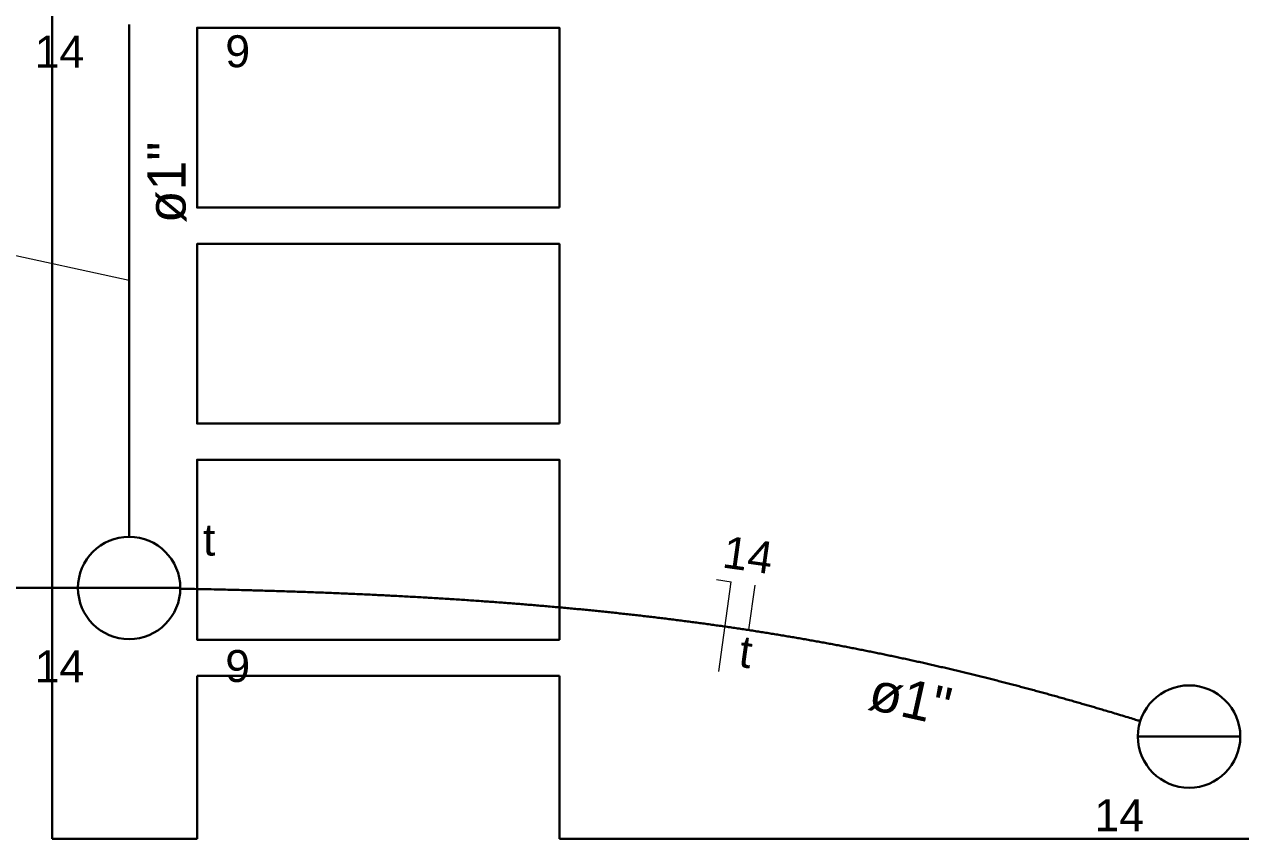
# Model space of a CAD drawing. Header units: millimetres. Extents: x 0 to 55.3, y 20.8 to 61.4.
# Drawn here: x 6.723 to 10.081, y 24.075 to 26.323 of the extents above; entities that cross this region are included whole.
import ezdxf

# ---------------------------------------------------------------- set-up
doc = ezdxf.new("R2010")
doc.units = ezdxf.units.MM
doc.linetypes.add('Dashed', pattern=[0.75, 0.5, -0.25])
for name, color, linetype, lineweight in [('ARQ_-_CALÇADA', 1, 'Continuous', 30), ('EL-Condutos', 4, 'Continuous', 30), ('EL-Fios', 2, 'Continuous', 20), ('EL-Textos_condutos', 2, 'Continuous', 20), ('EL-Textos_fios', 2, 'Continuous', 20), ('EL-Textos_pontos', 2, 'Continuous', 30), ('P-SIMBOL', 3, 'Continuous', 30)]:
    doc.layers.add(name, color=color, linetype=linetype, lineweight=lineweight)
doc.styles.add('Arial', font='Arial')

msp = doc.modelspace()

# ---------------------------------------------------------------- linework, layer by layer
at = {"layer": 'ARQ_-_CALÇADA'}
for p, q in [((6.800002, 29.075499), (6.800002, 24.075499)), ((8.200002, 24.524499), (7.200002, 24.524499)), ((7.200002, 24.524499), (7.200002, 24.075499)), ((8.200002, 24.075499), (8.200002, 24.524499)), ((7.200002, 24.075499), (6.800002, 24.075499)), ((8.200002, 24.075499), (15.000002, 24.075499))]:
    msp.add_line(p, q, dxfattribs=at)
at = {"layer": 'ARQ_-_CALÇADA', "flags": 128}
for points in [[(8.200002, 25.816999), (7.200002, 25.816999), (7.200002, 26.313499), (8.200002, 26.313499), (8.200002, 25.816999)], [(8.200002, 25.220999), (7.200002, 25.220999), (7.200002, 25.716999), (8.200002, 25.716999), (8.200002, 25.220999)], [(8.200002, 24.624499), (7.200002, 24.624499), (7.200002, 25.120999), (8.200002, 25.120999), (8.200002, 24.624499)]]:
    msp.add_lwpolyline(points, close=True, dxfattribs=at)
at = {"layer": 'EL-Condutos', "linetype": 'Dashed', "ltscale": 7, "flags": 128}
for points in [[(7.012302, 24.908795), (7.012302, 24.90907), (7.012302, 24.909872), (7.012302, 24.911164), (7.012302, 24.912911), (7.012302, 24.915077), (7.012302, 24.917626), (7.012302, 24.920522), (7.012302, 24.92373), (7.012302, 24.927213), (7.012302, 24.930935), (7.012302, 24.934861), (7.012302, 24.938955), (7.012302, 24.943181), (7.012302, 24.947503), (7.012302, 24.951885), (7.012302, 24.956292), (7.012302, 24.960687), (7.012302, 24.965034), (7.012302, 24.969298), (7.012302, 24.973444), (7.012302, 24.977221), (7.012302, 24.980869), (7.012302, 24.984397), (7.012302, 24.987813), (7.012302, 24.991126), (7.012302, 24.994346), (7.012302, 24.997479), (7.012302, 25.000537), (7.012302, 25.003527), (7.012302, 25.006457), (7.012302, 25.009338), (7.012302, 25.012178), (7.012302, 25.014985), (7.012302, 25.017769), (7.012302, 25.020538), (7.012302, 25.0233), (7.012302, 25.026066), (7.012302, 25.028843), (7.012302, 25.031641), (7.012302, 25.034468), (7.012302, 25.037172), (7.012302, 25.039908), (7.012302, 25.042674), (7.012302, 25.045467), (7.012302, 25.048286), (7.012302, 25.051127), (7.012302, 25.05399), (7.012302, 25.056871), (7.012302, 25.059769), (7.012302, 25.062682), (7.012302, 25.065607), (7.012302, 25.068542), (7.012302, 25.071485), (7.012302, 25.074433), (7.012302, 25.077386), (7.012302, 25.08034), (7.012302, 25.083293), (7.012302, 25.086243), (7.012302, 25.089189), (7.012302, 25.092127), (7.012302, 25.094898), (7.012302, 25.097662), (7.012302, 25.100419), (7.012302, 25.103168), (7.012302, 25.105912), (7.012302, 25.10865), (7.012302, 25.111382), (7.012302, 25.11411), (7.012302, 25.116834), (7.012302, 25.119554), (7.012302, 25.122272), (7.012302, 25.124987), (7.012302, 25.127699), (7.012302, 25.130411), (7.012302, 25.133121), (7.012302, 25.135831), (7.012302, 25.138542), (7.012302, 25.141253), (7.012302, 25.143965), (7.012302, 25.146679), (7.012302, 25.149253), (7.012302, 25.151829), (7.012302, 25.154407), (7.012302, 25.156987), (7.012302, 25.159568), (7.012302, 25.162151), (7.012302, 25.164735), (7.012302, 25.16732), (7.012302, 25.169906), (7.012302, 25.172493), (7.012302, 25.175081), (7.012302, 25.177669), (7.012302, 25.180258), (7.012302, 25.182847), (7.012302, 25.185437), (7.012302, 25.188026), (7.012302, 25.190616), (7.012302, 25.193205), (7.012302, 25.195794), (7.012302, 25.198383), (7.012302, 25.200841), (7.012302, 25.203299), (7.012302, 25.205757), (7.012302, 25.208214), (7.012302, 25.210671), (7.012302, 25.213127), (7.012302, 25.215583), (7.012302, 25.218039), (7.012302, 25.220494), (7.012302, 25.22295), (7.012302, 25.225405), (7.012302, 25.22786), (7.012302, 25.230315), (7.012302, 25.232769), (7.012302, 25.235224), (7.012302, 25.237679), (7.012302, 25.240134), (7.012302, 25.242588), (7.012302, 25.245043), (7.012302, 25.247498), (7.012302, 25.249837), (7.012302, 25.252175), (7.012302, 25.254514), (7.012302, 25.256853), (7.012302, 25.259192), (7.012302, 25.261531), (7.012302, 25.26387), (7.012302, 25.26621), (7.012302, 25.268549), (7.012302, 25.270888), (7.012302, 25.273228), (7.012302, 25.275567), (7.012302, 25.277907), (7.012302, 25.280246), (7.012302, 25.282586), (7.012302, 25.284925), (7.012302, 25.287265), (7.012302, 25.289604), (7.012302, 25.291944), (7.012302, 25.294283), (7.012302, 25.296519), (7.012302, 25.298755), (7.012302, 25.300991), (7.012302, 25.303226), (7.012302, 25.305462), (7.012302, 25.307698), (7.012302, 25.309934), (7.012302, 25.312169), (7.012302, 25.314405), (7.012302, 25.316641), (7.012302, 25.318876), (7.012302, 25.321112), (7.012302, 25.323348), (7.012302, 25.325583), (7.012302, 25.327819), (7.012302, 25.330054), (7.012302, 25.33229), (7.012302, 25.334526), (7.012302, 25.336761), (7.012302, 25.338997), (7.012302, 25.341142), (7.012302, 25.343287), (7.012302, 25.345432), (7.012302, 25.347577), (7.012302, 25.349722), (7.012302, 25.351867), (7.012302, 25.354012), (7.012302, 25.356158), (7.012302, 25.358303), (7.012302, 25.360448), (7.012302, 25.362593), (7.012302, 25.364738), (7.012302, 25.366883), (7.012302, 25.369028), (7.012302, 25.371173), (7.012302, 25.373318), (7.012302, 25.375463), (7.012302, 25.377608), (7.012302, 25.379754), (7.012302, 25.381899), (7.012302, 25.383966), (7.012302, 25.386034), (7.012302, 25.388101), (7.012302, 25.390168), (7.012302, 25.392236), (7.012302, 25.394303), (7.012302, 25.396371), (7.012302, 25.398438), (7.012302, 25.400505), (7.012302, 25.402573), (7.012302, 25.40464), (7.012302, 25.406708), (7.012302, 25.408775), (7.012302, 25.410842), (7.012302, 25.41291), (7.012302, 25.414977), (7.012302, 25.417045), (7.012302, 25.419112), (7.012302, 25.42118), (7.012302, 25.423247), (7.012302, 25.42525), (7.012302, 25.427252), (7.012302, 25.429255), (7.012302, 25.431258), (7.012302, 25.43326), (7.012302, 25.435263), (7.012302, 25.437266), (7.012302, 25.439268), (7.012302, 25.441271), (7.012302, 25.443274), (7.012302, 25.445276), (7.012302, 25.447279), (7.012302, 25.449282), (7.012302, 25.451285), (7.012302, 25.453287), (7.012302, 25.45529), (7.012302, 25.457293), (7.012302, 25.459295), (7.012302, 25.461298), (7.012302, 25.463301), (7.012302, 25.465252), (7.012302, 25.467203), (7.012302, 25.469153), (7.012302, 25.471104), (7.012302, 25.473055), (7.012302, 25.475006), (7.012302, 25.476957), (7.012302, 25.478908), (7.012302, 25.480859), (7.012302, 25.48281), (7.012302, 25.484761), (7.012302, 25.486712), (7.012302, 25.488663), (7.012302, 25.490613), (7.012302, 25.492564), (7.012302, 25.494515), (7.012302, 25.496466), (7.012302, 25.498417), (7.012302, 25.500368), (7.012302, 25.502319), (7.012302, 25.504231), (7.012302, 25.506143), (7.012302, 25.508055), (7.012302, 25.509967), (7.012302, 25.511879), (7.012302, 25.513791), (7.012302, 25.515703), (7.012302, 25.517615), (7.012302, 25.519528), (7.012302, 25.52144), (7.012302, 25.523352), (7.012302, 25.525264), (7.012302, 25.527176), (7.012302, 25.529088), (7.012302, 25.531), (7.012302, 25.532912), (7.012302, 25.534824), (7.012302, 25.536736), (7.012302, 25.538648), (7.012302, 25.54056), (7.012302, 25.542447), (7.012302, 25.544333), (7.012302, 25.546219), (7.012302, 25.548105), (7.012302, 25.549991), (7.012302, 25.551877), (7.012302, 25.553764), (7.012302, 25.55565), (7.012302, 25.557536), (7.012302, 25.559422), (7.012302, 25.561308), (7.012302, 25.563195), (7.012302, 25.565081), (7.012302, 25.566967), (7.012302, 25.568853), (7.012302, 25.570739), (7.012302, 25.572626), (7.012302, 25.574512), (7.012302, 25.576398), (7.012302, 25.578284), (7.012302, 25.580157), (7.012302, 25.582031), (7.012302, 25.583904), (7.012302, 25.585777), (7.012302, 25.58765), (7.012302, 25.589524), (7.012302, 25.591397), (7.012302, 25.59327), (7.012302, 25.595143), (7.012302, 25.597016), (7.012302, 25.59889), (7.012302, 25.600763), (7.012302, 25.602636), (7.012302, 25.604509), (7.012302, 25.606383), (7.012302, 25.608256), (7.012302, 25.610129), (7.012302, 25.612002), (7.012302, 25.613876), (7.012302, 25.615749), (7.012302, 25.617622), (7.012302, 25.619495), (7.012302, 25.621369), (7.012302, 25.623242), (7.012302, 25.625115), (7.012302, 25.626988), (7.012302, 25.628862), (7.012302, 25.630735), (7.012302, 25.632608), (7.012302, 25.634481), (7.012302, 25.636355), (7.012302, 25.638228), (7.012302, 25.640101), (7.012302, 25.641974), (7.012302, 25.643848), (7.012302, 25.645721), (7.012302, 25.647594), (7.012302, 25.649467), (7.012302, 25.65134), (7.012302, 25.653214), (7.012302, 25.6551), (7.012302, 25.656986), (7.012302, 25.658872), (7.012302, 25.660758), (7.012302, 25.662645), (7.012302, 25.664531), (7.012302, 25.666417), (7.012302, 25.668303), (7.012302, 25.670189), (7.012302, 25.672076), (7.012302, 25.673962), (7.012302, 25.675848), (7.012302, 25.677734), (7.012302, 25.67962), (7.012302, 25.681506), (7.012302, 25.683393), (7.012302, 25.685279), (7.012302, 25.687165), (7.012302, 25.689051), (7.012302, 25.690937), (7.012302, 25.692849), (7.012302, 25.694762), (7.012302, 25.696674), (7.012302, 25.698586), (7.012302, 25.700498), (7.012302, 25.70241), (7.012302, 25.704322), (7.012302, 25.706234), (7.012302, 25.708146), (7.012302, 25.710058), (7.012302, 25.71197), (7.012302, 25.713882), (7.012302, 25.715794), (7.012302, 25.717706), (7.012302, 25.719619), (7.012302, 25.721531), (7.012302, 25.723443), (7.012302, 25.725355), (7.012302, 25.727267), (7.012302, 25.729179), (7.012302, 25.73113), (7.012302, 25.733081), (7.012302, 25.735032), (7.012302, 25.736983), (7.012302, 25.738933), (7.012302, 25.740884), (7.012302, 25.742835), (7.012302, 25.744786), (7.012302, 25.746737), (7.012302, 25.748688), (7.012302, 25.750639), (7.012302, 25.75259), (7.012302, 25.754541), (7.012302, 25.756492), (7.012302, 25.758443), (7.012302, 25.760393), (7.012302, 25.762344), (7.012302, 25.764295), (7.012302, 25.766246), (7.012302, 25.768197), (7.012302, 25.7702), (7.012302, 25.772202), (7.012302, 25.774205), (7.012302, 25.776208), (7.012302, 25.778211), (7.012302, 25.780213), (7.012302, 25.782216), (7.012302, 25.784219), (7.012302, 25.786221), (7.012302, 25.788224), (7.012302, 25.790227), (7.012302, 25.792229), (7.012302, 25.794232), (7.012302, 25.796235), (7.012302, 25.798237), (7.012302, 25.80024), (7.012302, 25.802243), (7.012302, 25.804246), (7.012302, 25.806248), (7.012302, 25.808251), (7.012302, 25.810318), (7.012302, 25.812386), (7.012302, 25.814453), (7.012302, 25.816521), (7.012302, 25.818588), (7.012302, 25.820655), (7.012302, 25.822723), (7.012302, 25.82479), (7.012302, 25.826858), (7.012302, 25.828925), (7.012302, 25.830992), (7.012302, 25.83306), (7.012302, 25.835127), (7.012302, 25.837195), (7.012302, 25.839262), (7.012302, 25.841329), (7.012302, 25.843397), (7.012302, 25.845464), (7.012302, 25.847532), (7.012302, 25.849599), (7.012302, 25.851744), (7.012302, 25.853889), (7.012302, 25.856034), (7.012302, 25.85818), (7.012302, 25.860325), (7.012302, 25.86247), (7.012302, 25.864615), (7.012302, 25.86676), (7.012302, 25.868905), (7.012302, 25.87105), (7.012302, 25.873195), (7.012302, 25.87534), (7.012302, 25.877485), (7.012302, 25.87963), (7.012302, 25.881776), (7.012302, 25.883921), (7.012302, 25.886066), (7.012302, 25.888211), (7.012302, 25.890356), (7.012302, 25.892501), (7.012302, 25.894736), (7.012302, 25.896972), (7.012302, 25.899208), (7.012302, 25.901443), (7.012302, 25.903679), (7.012302, 25.905915), (7.012302, 25.90815), (7.012302, 25.910386), (7.012302, 25.912622), (7.012302, 25.914857), (7.012302, 25.917093), (7.012302, 25.919329), (7.012302, 25.921564), (7.012302, 25.9238), (7.012302, 25.926036), (7.012302, 25.928271), (7.012302, 25.930507), (7.012302, 25.932743), (7.012302, 25.934979), (7.012302, 25.937215), (7.012302, 25.939554), (7.012302, 25.941894), (7.012302, 25.944233), (7.012302, 25.946573), (7.012302, 25.948912), (7.012302, 25.951252), (7.012302, 25.953591), (7.012302, 25.955931), (7.012302, 25.95827), (7.012302, 25.96061), (7.012302, 25.962949), (7.012302, 25.965288), (7.012302, 25.967627), (7.012302, 25.969967), (7.012302, 25.972306), (7.012302, 25.974645), (7.012302, 25.976984), (7.012302, 25.979323), (7.012302, 25.981661), (7.012302, 25.984), (7.012302, 25.986455), (7.012302, 25.98891), (7.012302, 25.991364), (7.012302, 25.993819), (7.012302, 25.996274), (7.012302, 25.998728), (7.012302, 26.001183), (7.012302, 26.003638), (7.012302, 26.006093), (7.012302, 26.008548), (7.012302, 26.011003), (7.012302, 26.013459), (7.012302, 26.015915), (7.012302, 26.018371), (7.012302, 26.020827), (7.012302, 26.023284), (7.012302, 26.025741), (7.012302, 26.028199), (7.012302, 26.030656), (7.012302, 26.033115), (7.012302, 26.035704), (7.012302, 26.038293), (7.012302, 26.040882), (7.012302, 26.043471), (7.012302, 26.046061), (7.012302, 26.04865), (7.012302, 26.05124), (7.012302, 26.053828), (7.012302, 26.056417), (7.012302, 26.059005), (7.012302, 26.061592), (7.012302, 26.064178), (7.012302, 26.066763), (7.012302, 26.069347), (7.012302, 26.071929), (7.012302, 26.074511), (7.012302, 26.07709), (7.012302, 26.079669), (7.012302, 26.082245), (7.012302, 26.084819), (7.012302, 26.087533), (7.012302, 26.090245), (7.012302, 26.092956), (7.012302, 26.095667), (7.012302, 26.098377), (7.012302, 26.101087), (7.012302, 26.103798), (7.012302, 26.106511), (7.012302, 26.109226), (7.012302, 26.111943), (7.012302, 26.114664), (7.012302, 26.117388), (7.012302, 26.120115), (7.012302, 26.122848), (7.012302, 26.125586), (7.012302, 26.128329), (7.012302, 26.131079), (7.012302, 26.133836), (7.012302, 26.136599), (7.012302, 26.139371), (7.012302, 26.142309), (7.012302, 26.145255), (7.012302, 26.148205), (7.012302, 26.151158), (7.012302, 26.154112), (7.012302, 26.157064), (7.012302, 26.160013), (7.012302, 26.162956), (7.012302, 26.165891), (7.012302, 26.168816), (7.012302, 26.171728), (7.012302, 26.174626), (7.012302, 26.177508), (7.012302, 26.180371), (7.012302, 26.183212), (7.012302, 26.186031), (7.012302, 26.188824), (7.012302, 26.191589), (7.012302, 26.194326), (7.012302, 26.19703), (7.012302, 26.199857), (7.012302, 26.202654), (7.012302, 26.205432), (7.012302, 26.208197), (7.012302, 26.21096), (7.012302, 26.213729), (7.012302, 26.216513), (7.012302, 26.21932), (7.012302, 26.22216), (7.012302, 26.22504), (7.012302, 26.227971), (7.012302, 26.230961), (7.012302, 26.234018), (7.012302, 26.237152), (7.012302, 26.240371), (7.012302, 26.243685), (7.012302, 26.247101), (7.012302, 26.250628), (7.012302, 26.254277), (7.012302, 26.258054), (7.012302, 26.262199), (7.012302, 26.266464), (7.012302, 26.270811), (7.012302, 26.275206), (7.012302, 26.279612), (7.012302, 26.283995), (7.012302, 26.288317), (7.012302, 26.292542), (7.012302, 26.296636), (7.012302, 26.300562), (7.012302, 26.304285), (7.012302, 26.307768), (7.012302, 26.310975), (7.012302, 26.313872), (7.012302, 26.316421), (7.012302, 26.318587), (7.012302, 26.320334), (7.012302, 26.321626), (7.012302, 26.322428), (7.012302, 26.322703)], [(0.448443, 24.767485), (0.44921, 24.767486), (0.451445, 24.767487), (0.45505, 24.76749), (0.459925, 24.767493), (0.46597, 24.767498), (0.473088, 24.767503), (0.481178, 24.767509), (0.490143, 24.767515), (0.499882, 24.767522), (0.510298, 24.76753), (0.52129, 24.767537), (0.532759, 24.767546), (0.544608, 24.767554), (0.556736, 24.767563), (0.569045, 24.767571), (0.581435, 24.76758), (0.593808, 24.767589), (0.606064, 24.767597), (0.618105, 24.767605), (0.629831, 24.767613), (0.641504, 24.767621), (0.652765, 24.767629), (0.663643, 24.767636), (0.674165, 24.767642), (0.684358, 24.767649), (0.694251, 24.767655), (0.703871, 24.767661), (0.713247, 24.767667), (0.722405, 24.767672), (0.731374, 24.767678), (0.740181, 24.767683), (0.748855, 24.767688), (0.757422, 24.767693), (0.765911, 24.767697), (0.77435, 24.767702), (0.782766, 24.767707), (0.791187, 24.767711), (0.79964, 24.767716), (0.808155, 24.76772), (0.816757, 24.767725), (0.825713, 24.76773), (0.834785, 24.767734), (0.843963, 24.767739), (0.85324, 24.767744), (0.86261, 24.767749), (0.872063, 24.767754), (0.881592, 24.767759), (0.89119, 24.767763), (0.900848, 24.767768), (0.910559, 24.767773), (0.920315, 24.767778), (0.930108, 24.767783), (0.939931, 24.767788), (0.949776, 24.767793), (0.959635, 24.767797), (0.9695, 24.767802), (0.979364, 24.767807), (0.989219, 24.767811), (0.999057, 24.767816), (1.00887, 24.767821), (1.018897, 24.767825), (1.028893, 24.76783), (1.03886, 24.767834), (1.048798, 24.767838), (1.058711, 24.767843), (1.068601, 24.767847), (1.078469, 24.767851), (1.088319, 24.767855), (1.098151, 24.767859), (1.107969, 24.767863), (1.117775, 24.767867), (1.12757, 24.767871), (1.137357, 24.767875), (1.147138, 24.767879), (1.156914, 24.767883), (1.166689, 24.767887), (1.176465, 24.76789), (1.186243, 24.767894), (1.196026, 24.767898), (1.205816, 24.767901), (1.215837, 24.767905), (1.225867, 24.767909), (1.235906, 24.767912), (1.245952, 24.767916), (1.256005, 24.767919), (1.266064, 24.767923), (1.27613, 24.767926), (1.286201, 24.76793), (1.296276, 24.767933), (1.306356, 24.767936), (1.316439, 24.76794), (1.326524, 24.767943), (1.336613, 24.767946), (1.346702, 24.767949), (1.356793, 24.767952), (1.366885, 24.767956), (1.376976, 24.767959), (1.387066, 24.767962), (1.397156, 24.767965), (1.407243, 24.767968), (1.417535, 24.767971), (1.427824, 24.767974), (1.438111, 24.767977), (1.448396, 24.76798), (1.458678, 24.767982), (1.468959, 24.767985), (1.479239, 24.767988), (1.489517, 24.767991), (1.499794, 24.767993), (1.510069, 24.767996), (1.520344, 24.767999), (1.530618, 24.768001), (1.540891, 24.768004), (1.551164, 24.768006), (1.561436, 24.768009), (1.571708, 24.768011), (1.581981, 24.768014), (1.592253, 24.768016), (1.602526, 24.768018), (1.612799, 24.768021), (1.623262, 24.768023), (1.633726, 24.768025), (1.64419, 24.768028), (1.654655, 24.76803), (1.66512, 24.768032), (1.675586, 24.768034), (1.686052, 24.768036), (1.696519, 24.768039), (1.706986, 24.768041), (1.717453, 24.768043), (1.72792, 24.768045), (1.738388, 24.768047), (1.748856, 24.768049), (1.759324, 24.768051), (1.769792, 24.768052), (1.78026, 24.768054), (1.790729, 24.768056), (1.801197, 24.768058), (1.811665, 24.76806), (1.822133, 24.768061), (1.832772, 24.768063), (1.84341, 24.768065), (1.854049, 24.768066), (1.864687, 24.768068), (1.875326, 24.76807), (1.885964, 24.768071), (1.896602, 24.768073), (1.90724, 24.768074), (1.917877, 24.768076), (1.928515, 24.768077), (1.939153, 24.768079), (1.94979, 24.76808), (1.960428, 24.768081), (1.971065, 24.768083), (1.981703, 24.768084), (1.99234, 24.768085), (2.002978, 24.768087), (2.013615, 24.768088), (2.024253, 24.768089), (2.03489, 24.76809), (2.045681, 24.768091), (2.056473, 24.768092), (2.067264, 24.768094), (2.078055, 24.768095), (2.088847, 24.768096), (2.099638, 24.768097), (2.11043, 24.768098), (2.121221, 24.768099), (2.132013, 24.768099), (2.142804, 24.7681), (2.153596, 24.768101), (2.164387, 24.768102), (2.175179, 24.768103), (2.18597, 24.768104), (2.196762, 24.768105), (2.207554, 24.768105), (2.218345, 24.768106), (2.229137, 24.768107), (2.239928, 24.768107), (2.25072, 24.768108), (2.261647, 24.768109), (2.272575, 24.768109), (2.283503, 24.76811), (2.29443, 24.76811), (2.305358, 24.768111), (2.316285, 24.768111), (2.327213, 24.768112), (2.33814, 24.768112), (2.349067, 24.768113), (2.359995, 24.768113), (2.370922, 24.768113), (2.38185, 24.768114), (2.392777, 24.768114), (2.403705, 24.768114), (2.414632, 24.768115), (2.42556, 24.768115), (2.436487, 24.768115), (2.447414, 24.768115), (2.458342, 24.768116), (2.469269, 24.768116), (2.480315, 24.768116), (2.491361, 24.768116), (2.502407, 24.768116), (2.513453, 24.768116), (2.524499, 24.768116), (2.535544, 24.768116), (2.54659, 24.768116), (2.557636, 24.768116), (2.568682, 24.768116), (2.579728, 24.768116), (2.590774, 24.768116), (2.601819, 24.768116), (2.612865, 24.768116), (2.623911, 24.768116), (2.634957, 24.768115), (2.646003, 24.768115), (2.657049, 24.768115), (2.668095, 24.768115), (2.67914, 24.768114), (2.690186, 24.768114), (2.701333, 24.768114), (2.71248, 24.768114), (2.723626, 24.768113), (2.734773, 24.768113), (2.745919, 24.768112), (2.757066, 24.768112), (2.768213, 24.768112), (2.779359, 24.768111), (2.790506, 24.768111), (2.801652, 24.76811), (2.812799, 24.76811), (2.823946, 24.768109), (2.835092, 24.768109), (2.846239, 24.768108), (2.857385, 24.768107), (2.868532, 24.768107), (2.879679, 24.768106), (2.890825, 24.768106), (2.901972, 24.768105), (2.913118, 24.768104), (2.924348, 24.768103), (2.935578, 24.768103), (2.946808, 24.768102), (2.958037, 24.768101), (2.969267, 24.7681), (2.980497, 24.7681), (2.991727, 24.768099), (3.002956, 24.768098), (3.014186, 24.768097), (3.025416, 24.768096), (3.036646, 24.768095), (3.047875, 24.768094), (3.059105, 24.768093), (3.070335, 24.768093), (3.081565, 24.768092), (3.092794, 24.768091), (3.104024, 24.76809), (3.115254, 24.768089), (3.126484, 24.768088), (3.137713, 24.768086), (3.149009, 24.768085), (3.160304, 24.768084), (3.171599, 24.768083), (3.182894, 24.768082), (3.19419, 24.768081), (3.205485, 24.76808), (3.21678, 24.768079), (3.228075, 24.768077), (3.239371, 24.768076), (3.250666, 24.768075), (3.261961, 24.768074), (3.273257, 24.768073), (3.284552, 24.768071), (3.295847, 24.76807), (3.307142, 24.768069), (3.318438, 24.768067), (3.329733, 24.768066), (3.341028, 24.768065), (3.352323, 24.768063), (3.363619, 24.768062), (3.374962, 24.768061), (3.386305, 24.768059), (3.397648, 24.768058), (3.408991, 24.768056), (3.420335, 24.768055), (3.431678, 24.768053), (3.443021, 24.768052), (3.454364, 24.76805), (3.465707, 24.768049), (3.47705, 24.768047), (3.488394, 24.768046), (3.499737, 24.768044), (3.51108, 24.768043), (3.522423, 24.768041), (3.533766, 24.76804), (3.54511, 24.768038), (3.556453, 24.768036), (3.567796, 24.768035), (3.579139, 24.768033), (3.590482, 24.768031), (3.601856, 24.76803), (3.613229, 24.768028), (3.624603, 24.768026), (3.635976, 24.768025), (3.64735, 24.768023), (3.658723, 24.768021), (3.670097, 24.76802), (3.68147, 24.768018), (3.692843, 24.768016), (3.704217, 24.768014), (3.71559, 24.768012), (3.726964, 24.768011), (3.738337, 24.768009), (3.749711, 24.768007), (3.761084, 24.768005), (3.772458, 24.768003), (3.783831, 24.768001), (3.795205, 24.768), (3.806578, 24.767998), (3.817952, 24.767996), (3.829338, 24.767994), (3.840724, 24.767992), (3.85211, 24.76799), (3.863496, 24.767988), (3.874882, 24.767986), (3.886269, 24.767984), (3.897655, 24.767982), (3.909041, 24.76798), (3.920427, 24.767978), (3.931813, 24.767976), (3.943199, 24.767974), (3.954585, 24.767972), (3.965972, 24.76797), (3.977358, 24.767968), (3.988744, 24.767966), (4.00013, 24.767964), (4.011516, 24.767962), (4.022902, 24.76796), (4.034288, 24.767958), (4.045675, 24.767956), (4.057056, 24.767954), (4.068437, 24.767952), (4.079818, 24.767949), (4.091199, 24.767947), (4.102581, 24.767945), (4.113962, 24.767943), (4.125343, 24.767941), (4.136724, 24.767939), (4.148106, 24.767937), (4.159487, 24.767934), (4.170868, 24.767932), (4.182249, 24.76793), (4.19363, 24.767928), (4.205012, 24.767926), (4.216393, 24.767923), (4.227774, 24.767921), (4.239155, 24.767919), (4.250536, 24.767917), (4.261918, 24.767914), (4.273299, 24.767912), (4.284658, 24.76791), (4.296016, 24.767908), (4.307375, 24.767905), (4.318733, 24.767903), (4.330092, 24.767901), (4.341451, 24.767898), (4.352809, 24.767896), (4.364168, 24.767894), (4.375527, 24.767892), (4.386885, 24.767889), (4.398244, 24.767887), (4.409603, 24.767885), (4.420961, 24.767882), (4.43232, 24.76788), (4.443679, 24.767878), (4.455037, 24.767875), (4.466396, 24.767873), (4.477755, 24.767871), (4.489113, 24.767868), (4.500472, 24.767866), (4.51179, 24.767863), (4.523109, 24.767861), (4.534427, 24.767859), (4.545746, 24.767856), (4.557064, 24.767854), (4.568383, 24.767852), (4.579701, 24.767849), (4.59102, 24.767847), (4.602338, 24.767844), (4.613657, 24.767842), (4.624975, 24.767839), (4.636294, 24.767837), (4.647612, 24.767835), (4.658931, 24.767832), (4.670249, 24.76783), (4.681568, 24.767827), (4.692886, 24.767825), (4.704205, 24.767822), (4.715523, 24.76782), (4.726842, 24.767818), (4.738102, 24.767815), (4.749363, 24.767813), (4.760624, 24.76781), (4.771884, 24.767808), (4.783145, 24.767805), (4.794406, 24.767803), (4.805666, 24.7678), (4.816927, 24.767798), (4.828188, 24.767795), (4.839448, 24.767793), (4.850709, 24.767791), (4.86197, 24.767788), (4.87323, 24.767786), (4.884491, 24.767783), (4.895752, 24.767781), (4.907013, 24.767778), (4.918273, 24.767776), (4.929534, 24.767773), (4.940795, 24.767771), (4.952056, 24.767768), (4.963241, 24.767766), (4.974426, 24.767763), (4.985612, 24.767761), (4.996797, 24.767758), (5.007983, 24.767756), (5.019168, 24.767753), (5.030353, 24.767751), (5.041539, 24.767748), (5.052724, 24.767746), (5.06391, 24.767743), (5.075095, 24.767741), (5.08628, 24.767739), (5.097466, 24.767736), (5.108651, 24.767734), (5.119836, 24.767731), (5.131021, 24.767729), (5.142206, 24.767726), (5.153392, 24.767724), (5.164577, 24.767721), (5.175762, 24.767719), (5.186854, 24.767716), (5.197945, 24.767714), (5.209037, 24.767711), (5.220129, 24.767709), (5.231221, 24.767706), (5.242313, 24.767704), (5.253405, 24.767701), (5.264497, 24.767699), (5.275589, 24.767697), (5.286681, 24.767694), (5.297773, 24.767692), (5.308865, 24.767689), (5.319957, 24.767687), (5.33105, 24.767684), (5.342142, 24.767682), (5.353235, 24.767679), (5.364328, 24.767677), (5.375421, 24.767674), (5.386514, 24.767672), (5.397607, 24.76767), (5.40859, 24.767667), (5.419573, 24.767665), (5.430556, 24.767662), (5.441539, 24.76766), (5.452523, 24.767658), (5.463506, 24.767655), (5.474489, 24.767653), (5.485472, 24.76765), (5.496455, 24.767648), (5.507437, 24.767646), (5.518419, 24.767643), (5.529401, 24.767641), (5.540383, 24.767638), (5.551364, 24.767636), (5.562345, 24.767634), (5.573325, 24.767631), (5.584305, 24.767629), (5.595284, 24.767627), (5.606262, 24.767624), (5.61724, 24.767622), (5.628089, 24.76762), (5.638937, 24.767617), (5.649785, 24.767615), (5.660633, 24.767613), (5.67148, 24.76761), (5.682328, 24.767608), (5.693176, 24.767606), (5.704025, 24.767604), (5.714874, 24.767601), (5.725724, 24.767599), (5.736575, 24.767597), (5.747428, 24.767594), (5.758281, 24.767592), (5.769136, 24.76759), (5.779993, 24.767588), (5.790852, 24.767585), (5.801712, 24.767583), (5.812575, 24.767581), (5.82344, 24.767579), (5.834308, 24.767576), (5.845032, 24.767574), (5.855758, 24.767572), (5.866486, 24.76757), (5.877214, 24.767568), (5.887943, 24.767566), (5.898671, 24.767563), (5.909397, 24.767561), (5.920122, 24.767559), (5.930845, 24.767557), (5.941565, 24.767555), (5.952281, 24.767553), (5.962993, 24.767551), (5.9737, 24.767549), (5.984401, 24.767546), (5.995096, 24.767544), (6.005785, 24.767542), (6.016466, 24.76754), (6.027139, 24.767538), (6.037803, 24.767536), (6.048458, 24.767534), (6.058942, 24.767532), (6.069418, 24.76753), (6.079889, 24.767528), (6.090357, 24.767526), (6.100824, 24.767524), (6.111294, 24.767522), (6.121768, 24.76752), (6.132248, 24.767518), (6.142736, 24.767516), (6.153236, 24.767514), (6.163749, 24.767512), (6.174278, 24.76751), (6.184824, 24.767509), (6.19539, 24.767507), (6.205979, 24.767505), (6.216593, 24.767503), (6.227233, 24.767501), (6.237903, 24.767499), (6.248604, 24.767497), (6.259339, 24.767495), (6.269924, 24.767494), (6.280534, 24.767492), (6.291163, 24.76749), (6.301802, 24.767488), (6.312443, 24.767486), (6.323077, 24.767485), (6.333696, 24.767483), (6.344291, 24.767481), (6.354855, 24.767479), (6.36538, 24.767478), (6.375856, 24.767476), (6.386275, 24.767474), (6.39663, 24.767473), (6.406911, 24.767471), (6.417111, 24.767469), (6.427221, 24.767468), (6.437233, 24.767466), (6.447139, 24.767464), (6.45693, 24.767463), (6.466598, 24.767461), (6.47596, 24.76746), (6.485225, 24.767459), (6.494424, 24.767457), (6.503587, 24.767456), (6.512745, 24.767454), (6.521926, 24.767453), (6.531162, 24.767451), (6.540483, 24.76745), (6.549918, 24.767449), (6.559498, 24.767447), (6.569252, 24.767446), (6.579212, 24.767445), (6.589407, 24.767443), (6.599867, 24.767442), (6.610622, 24.76744), (6.621703, 24.767439), (6.633139, 24.767437), (6.644961, 24.767436), (6.657199, 24.767434), (6.669883, 24.767433), (6.682735, 24.767431), (6.695934, 24.76743), (6.709371, 24.767428), (6.722938, 24.767427), (6.736525, 24.767425), (6.750025, 24.767424), (6.763328, 24.767422), (6.776325, 24.767421), (6.788907, 24.767419), (6.800966, 24.767418), (6.812394, 24.767417), (6.82308, 24.767416), (6.832917, 24.767415), (6.841795, 24.767414), (6.849605, 24.767413), (6.85624, 24.767412), (6.86159, 24.767412), (6.865546, 24.767411), (6.867999, 24.767411), (6.868841, 24.767411)], [(7.151553, 24.765342), (7.15206, 24.765332), (7.153535, 24.765304), (7.155913, 24.765258), (7.159128, 24.765195), (7.163114, 24.765117), (7.167806, 24.765025), (7.173138, 24.76492), (7.179044, 24.764803), (7.185458, 24.764675), (7.192314, 24.764538), (7.199547, 24.764393), (7.207091, 24.76424), (7.21488, 24.764081), (7.222848, 24.763918), (7.23093, 24.763751), (7.239059, 24.763581), (7.247171, 24.76341), (7.255198, 24.763238), (7.263076, 24.763068), (7.270739, 24.7629), (7.27793, 24.762739), (7.284872, 24.762581), (7.291582, 24.762425), (7.298077, 24.762272), (7.304375, 24.762121), (7.310491, 24.761971), (7.316443, 24.761822), (7.322247, 24.761674), (7.327921, 24.761527), (7.333482, 24.76138), (7.338946, 24.761233), (7.344329, 24.761086), (7.34965, 24.760938), (7.354925, 24.76079), (7.360171, 24.76064), (7.365404, 24.760488), (7.370642, 24.760335), (7.375901, 24.760179), (7.381199, 24.760021), (7.386551, 24.759861), (7.391821, 24.759701), (7.397155, 24.759539), (7.402548, 24.759375), (7.407996, 24.759207), (7.413495, 24.759037), (7.41904, 24.758865), (7.424628, 24.758689), (7.430253, 24.758512), (7.435912, 24.758332), (7.4416, 24.75815), (7.447312, 24.757965), (7.453045, 24.757779), (7.458795, 24.75759), (7.464555, 24.757399), (7.470324, 24.757207), (7.476095, 24.757012), (7.481866, 24.756816), (7.48763, 24.756618), (7.493385, 24.756418), (7.499125, 24.756217), (7.504692, 24.75602), (7.510242, 24.755821), (7.515777, 24.755621), (7.521297, 24.755419), (7.526804, 24.755216), (7.5323, 24.755011), (7.537784, 24.754805), (7.543259, 24.754597), (7.548724, 24.754387), (7.554183, 24.754175), (7.559635, 24.753962), (7.565081, 24.753747), (7.570524, 24.75353), (7.575963, 24.753312), (7.5814, 24.753091), (7.586836, 24.752869), (7.592273, 24.752645), (7.597711, 24.752419), (7.603151, 24.752191), (7.608595, 24.751961), (7.613897, 24.751736), (7.619203, 24.751508), (7.624513, 24.751279), (7.629826, 24.751047), (7.635143, 24.750814), (7.640463, 24.750579), (7.645785, 24.750342), (7.65111, 24.750103), (7.656437, 24.749862), (7.661766, 24.749619), (7.667097, 24.749374), (7.672428, 24.749127), (7.677761, 24.748879), (7.683095, 24.748628), (7.688428, 24.748376), (7.693762, 24.748122), (7.699096, 24.747865), (7.704429, 24.747607), (7.709762, 24.747347), (7.715093, 24.747085), (7.720283, 24.746827), (7.725472, 24.746568), (7.73066, 24.746308), (7.735847, 24.746045), (7.741033, 24.74578), (7.746218, 24.745514), (7.751402, 24.745245), (7.756586, 24.744975), (7.761768, 24.744703), (7.766951, 24.744429), (7.772132, 24.744153), (7.777313, 24.743875), (7.782494, 24.743595), (7.787675, 24.743313), (7.792855, 24.743029), (7.798035, 24.742743), (7.803215, 24.742455), (7.808395, 24.742165), (7.813575, 24.741873), (7.818755, 24.741579), (7.823803, 24.741291), (7.82885, 24.741), (7.833898, 24.740708), (7.838946, 24.740414), (7.843994, 24.740118), (7.849042, 24.73982), (7.854091, 24.73952), (7.859139, 24.739218), (7.864187, 24.738914), (7.869235, 24.738608), (7.874284, 24.7383), (7.879332, 24.73799), (7.88438, 24.737678), (7.889428, 24.737364), (7.894476, 24.737048), (7.899524, 24.73673), (7.904572, 24.736409), (7.90962, 24.736087), (7.914667, 24.735763), (7.919714, 24.735437), (7.924636, 24.735117), (7.929557, 24.734794), (7.934477, 24.73447), (7.939398, 24.734144), (7.944318, 24.733816), (7.949239, 24.733486), (7.954159, 24.733154), (7.959079, 24.73282), (7.963998, 24.732483), (7.968918, 24.732145), (7.973837, 24.731805), (7.978757, 24.731463), (7.983676, 24.731118), (7.988594, 24.730772), (7.993513, 24.730423), (7.998432, 24.730073), (8.00335, 24.72972), (8.008269, 24.729365), (8.013187, 24.729008), (8.018105, 24.728649), (8.022904, 24.728297), (8.027703, 24.727943), (8.032502, 24.727586), (8.037301, 24.727228), (8.042099, 24.726867), (8.046898, 24.726504), (8.051696, 24.72614), (8.056494, 24.725773), (8.061292, 24.725404), (8.06609, 24.725033), (8.070888, 24.724661), (8.075686, 24.724285), (8.080483, 24.723908), (8.08528, 24.723529), (8.090077, 24.723148), (8.094874, 24.722764), (8.099671, 24.722379), (8.104468, 24.721991), (8.109264, 24.721601), (8.11406, 24.721209), (8.118745, 24.720824), (8.123429, 24.720437), (8.128113, 24.720047), (8.132797, 24.719656), (8.137481, 24.719263), (8.142164, 24.718867), (8.146848, 24.71847), (8.151531, 24.71807), (8.156214, 24.717668), (8.160897, 24.717264), (8.16558, 24.716858), (8.170262, 24.71645), (8.174944, 24.71604), (8.179627, 24.715627), (8.184308, 24.715213), (8.18899, 24.714796), (8.193672, 24.714377), (8.198353, 24.713956), (8.203034, 24.713532), (8.207715, 24.713107), (8.212291, 24.712689), (8.216867, 24.712268), (8.221443, 24.711846), (8.226019, 24.711422), (8.230595, 24.710995), (8.23517, 24.710566), (8.239745, 24.710135), (8.24432, 24.709702), (8.248895, 24.709267), (8.253469, 24.70883), (8.258044, 24.70839), (8.262618, 24.707948), (8.267192, 24.707505), (8.271765, 24.707058), (8.276339, 24.70661), (8.280912, 24.70616), (8.285485, 24.705707), (8.290058, 24.705252), (8.294631, 24.704795), (8.299203, 24.704336), (8.303678, 24.703884), (8.308153, 24.70343), (8.312627, 24.702974), (8.317101, 24.702516), (8.321575, 24.702056), (8.326049, 24.701593), (8.330523, 24.701128), (8.334996, 24.700662), (8.339469, 24.700192), (8.343942, 24.699721), (8.348415, 24.699248), (8.352887, 24.698772), (8.357359, 24.698294), (8.361831, 24.697814), (8.366303, 24.697332), (8.370775, 24.696847), (8.375246, 24.696361), (8.379717, 24.695872), (8.384188, 24.69538), (8.388658, 24.694887), (8.393038, 24.694401), (8.397418, 24.693913), (8.401798, 24.693423), (8.406178, 24.692931), (8.410557, 24.692436), (8.414936, 24.69194), (8.419314, 24.691441), (8.423693, 24.69094), (8.428071, 24.690437), (8.432449, 24.689931), (8.436827, 24.689423), (8.441204, 24.688913), (8.445582, 24.688401), (8.449958, 24.687887), (8.454335, 24.68737), (8.458712, 24.686851), (8.463088, 24.68633), (8.467464, 24.685806), (8.471839, 24.685281), (8.476214, 24.684753), (8.480507, 24.684232), (8.484799, 24.68371), (8.48909, 24.683185), (8.493382, 24.682659), (8.497673, 24.68213), (8.501964, 24.681598), (8.506254, 24.681065), (8.510545, 24.680529), (8.514835, 24.679991), (8.519124, 24.679451), (8.523414, 24.678908), (8.527703, 24.678364), (8.531992, 24.677817), (8.53628, 24.677268), (8.540569, 24.676716), (8.544857, 24.676162), (8.549144, 24.675606), (8.553432, 24.675048), (8.557719, 24.674488), (8.562006, 24.673925), (8.566217, 24.673369), (8.570427, 24.672812), (8.574638, 24.672252), (8.578848, 24.671691), (8.583057, 24.671127), (8.587267, 24.67056), (8.591476, 24.669992), (8.595685, 24.669421), (8.599893, 24.668848), (8.604102, 24.668273), (8.608309, 24.667695), (8.612517, 24.667115), (8.616724, 24.666533), (8.620931, 24.665949), (8.625138, 24.665362), (8.629344, 24.664773), (8.63355, 24.664182), (8.637756, 24.663589), (8.641961, 24.662993), (8.646166, 24.662395), (8.650303, 24.661804), (8.654439, 24.661211), (8.658574, 24.660616), (8.66271, 24.660019), (8.666845, 24.65942), (8.670979, 24.658818), (8.675114, 24.658214), (8.679248, 24.657607), (8.683382, 24.656999), (8.687515, 24.656388), (8.691648, 24.655775), (8.695781, 24.65516), (8.699913, 24.654542), (8.704045, 24.653922), (8.708177, 24.6533), (8.712308, 24.652676), (8.716439, 24.652049), (8.72057, 24.65142), (8.7247, 24.650789), (8.72883, 24.650155), (8.732898, 24.649528), (8.736966, 24.6489), (8.741034, 24.648269), (8.745102, 24.647636), (8.749169, 24.647), (8.753235, 24.646363), (8.757302, 24.645723), (8.761368, 24.64508), (8.765433, 24.644436), (8.769498, 24.643789), (8.773563, 24.64314), (8.777628, 24.642489), (8.781692, 24.641835), (8.785756, 24.64118), (8.789819, 24.640522), (8.793882, 24.639861), (8.797945, 24.639199), (8.802007, 24.638534), (8.806069, 24.637867), (8.810131, 24.637197), (8.814138, 24.636534), (8.818145, 24.635869), (8.822151, 24.635202), (8.826157, 24.634532), (8.830163, 24.633861), (8.834168, 24.633186), (8.838173, 24.63251), (8.842178, 24.631832), (8.846182, 24.631151), (8.850186, 24.630468), (8.854189, 24.629783), (8.858192, 24.629095), (8.862195, 24.628405), (8.866197, 24.627713), (8.870199, 24.627019), (8.874201, 24.626322), (8.878202, 24.625623), (8.882202, 24.624922), (8.886203, 24.624219), (8.890202, 24.623513), (8.894155, 24.622813), (8.898107, 24.622111), (8.902059, 24.621407), (8.906011, 24.620701), (8.909962, 24.619992), (8.913913, 24.619282), (8.917863, 24.618568), (8.921813, 24.617853), (8.925762, 24.617136), (8.929711, 24.616416), (8.93366, 24.615694), (8.937608, 24.61497), (8.941556, 24.614243), (8.945503, 24.613514), (8.94945, 24.612783), (8.953397, 24.61205), (8.957343, 24.611315), (8.961289, 24.610577), (8.965234, 24.609837), (8.969179, 24.609095), (8.973084, 24.608358), (8.976988, 24.607618), (8.980893, 24.606877), (8.984796, 24.606133), (8.988699, 24.605388), (8.992602, 24.604639), (8.996504, 24.603889), (9.000406, 24.603137), (9.004308, 24.602382), (9.008209, 24.601625), (9.012109, 24.600866), (9.016009, 24.600105), (9.019909, 24.599341), (9.023808, 24.598575), (9.027707, 24.597807), (9.031606, 24.597037), (9.035504, 24.596265), (9.039401, 24.59549), (9.043298, 24.594713), (9.047195, 24.593934), (9.051059, 24.593159), (9.054922, 24.592382), (9.058785, 24.591603), (9.062647, 24.590822), (9.066509, 24.590038), (9.07037, 24.589252), (9.074232, 24.588464), (9.078092, 24.587674), (9.081952, 24.586882), (9.085812, 24.586087), (9.089671, 24.585291), (9.09353, 24.584492), (9.097388, 24.583691), (9.101246, 24.582888), (9.105104, 24.582082), (9.108961, 24.581275), (9.112817, 24.580465), (9.116673, 24.579653), (9.120529, 24.578839), (9.124384, 24.578023), (9.128213, 24.577209), (9.132042, 24.576394), (9.13587, 24.575577), (9.139698, 24.574757), (9.143525, 24.573936), (9.147352, 24.573112), (9.151179, 24.572286), (9.155005, 24.571458), (9.15883, 24.570627), (9.162655, 24.569795), (9.16648, 24.56896), (9.170304, 24.568123), (9.174128, 24.567285), (9.177951, 24.566444), (9.181774, 24.5656), (9.185596, 24.564755), (9.189418, 24.563908), (9.193239, 24.563058), (9.197059, 24.562206), (9.20088, 24.561353), (9.204681, 24.560501), (9.208482, 24.559647), (9.212282, 24.558791), (9.216082, 24.557933), (9.219881, 24.557072), (9.22368, 24.55621), (9.227479, 24.555346), (9.231277, 24.554479), (9.235074, 24.55361), (9.238871, 24.55274), (9.242668, 24.551867), (9.246464, 24.550992), (9.250259, 24.550115), (9.254055, 24.549235), (9.257849, 24.548354), (9.261644, 24.547471), (9.265437, 24.546585), (9.269231, 24.545697), (9.273024, 24.544808), (9.276816, 24.543916), (9.280597, 24.543025), (9.284377, 24.542131), (9.288157, 24.541236), (9.291936, 24.540339), (9.295715, 24.539439), (9.299493, 24.538538), (9.303271, 24.537634), (9.307048, 24.536728), (9.310825, 24.535821), (9.314601, 24.534911), (9.318377, 24.533999), (9.322152, 24.533086), (9.325926, 24.53217), (9.3297, 24.531252), (9.333473, 24.530332), (9.337245, 24.529411), (9.341017, 24.528487), (9.344788, 24.527561), (9.348559, 24.526634), (9.352328, 24.525704), (9.356093, 24.524774), (9.359856, 24.523842), (9.363619, 24.522907), (9.367382, 24.521971), (9.371144, 24.521033), (9.374905, 24.520093), (9.378666, 24.51915), (9.382427, 24.518206), (9.386187, 24.51726), (9.389947, 24.516311), (9.393708, 24.515361), (9.397467, 24.514408), (9.401227, 24.513453), (9.404987, 24.512496), (9.408747, 24.511537), (9.412507, 24.510576), (9.416267, 24.509613), (9.420027, 24.508647), (9.423788, 24.50768), (9.427549, 24.50671), (9.431312, 24.505737), (9.435076, 24.504762), (9.438839, 24.503785), (9.442603, 24.502806), (9.446366, 24.501826), (9.450128, 24.500843), (9.453889, 24.499858), (9.457649, 24.498872), (9.461408, 24.497884), (9.465166, 24.496894), (9.468922, 24.495903), (9.472675, 24.49491), (9.476427, 24.493916), (9.480177, 24.492921), (9.483923, 24.491924), (9.487668, 24.490926), (9.491409, 24.489927), (9.495147, 24.488927), (9.498881, 24.487926), (9.502612, 24.486924), (9.506349, 24.485919), (9.510082, 24.484912), (9.513813, 24.483905), (9.517543, 24.482895), (9.521272, 24.481884), (9.525001, 24.480871), (9.528731, 24.479855), (9.532462, 24.478837), (9.536196, 24.477817), (9.539933, 24.476793), (9.543674, 24.475766), (9.54742, 24.474736), (9.551172, 24.473701), (9.55493, 24.472663), (9.558694, 24.471621), (9.562467, 24.470575), (9.566249, 24.469523), (9.57004, 24.468467), (9.573841, 24.467406), (9.577653, 24.466339), (9.581492, 24.465263), (9.58534, 24.464182), (9.589195, 24.463097), (9.593052, 24.462009), (9.596909, 24.460919), (9.600764, 24.459828), (9.604613, 24.458737), (9.608454, 24.457646), (9.612283, 24.456557), (9.616097, 24.455471), (9.619894, 24.454388), (9.623671, 24.45331), (9.627425, 24.452236), (9.631152, 24.451169), (9.634851, 24.450109), (9.638517, 24.449057), (9.642149, 24.448014), (9.645742, 24.446981), (9.649295, 24.445958), (9.652804, 24.444947), (9.656289, 24.443942), (9.659738, 24.442946), (9.663162, 24.441956), (9.666572, 24.440969), (9.669979, 24.439981), (9.673393, 24.438988), (9.676827, 24.437988), (9.68029, 24.436976), (9.683795, 24.43595), (9.687351, 24.434907), (9.690971, 24.433842), (9.694664, 24.432752), (9.698443, 24.431634), (9.702318, 24.430485), (9.706299, 24.429301), (9.710399, 24.428079), (9.714628, 24.426815), (9.718997, 24.425506), (9.723518, 24.424149), (9.7282, 24.422739), (9.733085, 24.421266), (9.738104, 24.41975), (9.743216, 24.418204), (9.748379, 24.41664), (9.753551, 24.415071), (9.758691, 24.41351), (9.763757, 24.411971), (9.768708, 24.410465), (9.773502, 24.409006), (9.778097, 24.407606), (9.782452, 24.406279), (9.786526, 24.405037), (9.790276, 24.403893), (9.793661, 24.40286), (9.796639, 24.40195), (9.799169, 24.401177), (9.80121, 24.400554), (9.802718, 24.400093), (9.803654, 24.399806), (9.803976, 24.399708)]]:
    msp.add_lwpolyline(points, dxfattribs=at)
at = {"layer": 'EL-Fios'}
for p, q in [((8.633302, 24.790434), (8.674552, 24.784664)), ((8.639952, 24.537074), (8.674552, 24.784664)), ((8.723152, 24.651654), (8.740502, 24.775449))]:
    msp.add_line(p, q, dxfattribs=at)
at = {"layer": 'EL-Textos_fios'}
msp.add_line((7.012302, 25.615749), (6.575302, 25.711129), dxfattribs=at)
at = {"layer": 'P-SIMBOL'}
for p, q in [((6.870802, 24.767399), (7.153802, 24.767399)), ((9.796702, 24.357299), (10.079702, 24.357299))]:
    msp.add_line(p, q, dxfattribs=at)
for centre in [(7.012302, 24.767399), (9.938202, 24.357299)]:
    msp.add_circle(centre, 0.14125, dxfattribs=at)

# ---------------------------------------------------------------- texts
at = {"layer": 'EL-Textos_condutos', "char_height": 0.1059, "width": 0.38124, "attachment_point": 8, "line_spacing_factor": 0.798, "style": 'Arial'}
for insert, rotation in [((7.171055, 25.886499), 90.00021), ((9.157087, 24.407113), 347.463683)]:
    msp.add_mtext('ø1"', dxfattribs=dict(at, insert=insert, rotation=rotation))
at = {"layer": 'EL-Textos_fios', "char_height": 0.08825, "attachment_point": 8, "rotation": 352.042458, "line_spacing_factor": 0.798, "style": 'Arial'}
for s, insert, width in [('14', (8.714535, 24.814841), 0.2118), ('t', (8.708535, 24.546841), 0.1059)]:
    msp.add_mtext(s, dxfattribs=dict(at, insert=insert, width=width))
at = {"layer": 'EL-Textos_pontos', "char_height": 0.08825, "attachment_point": 8, "line_spacing_factor": 0.798, "style": 'Arial'}
for s, insert, width in [('14', (6.820002, 26.203121), 0.2118), ('9', (7.312002, 26.203121), 0.1059), ('t', (7.233002, 24.855621), 0.1059), ('14', (6.820002, 24.506621), 0.2118), ('9', (7.312002, 24.506621), 0.1059), ('14', (9.745502, 24.096121), 0.2118)]:
    msp.add_mtext(s, dxfattribs=dict(at, insert=insert, width=width))

doc.saveas('drawing.dxf')
